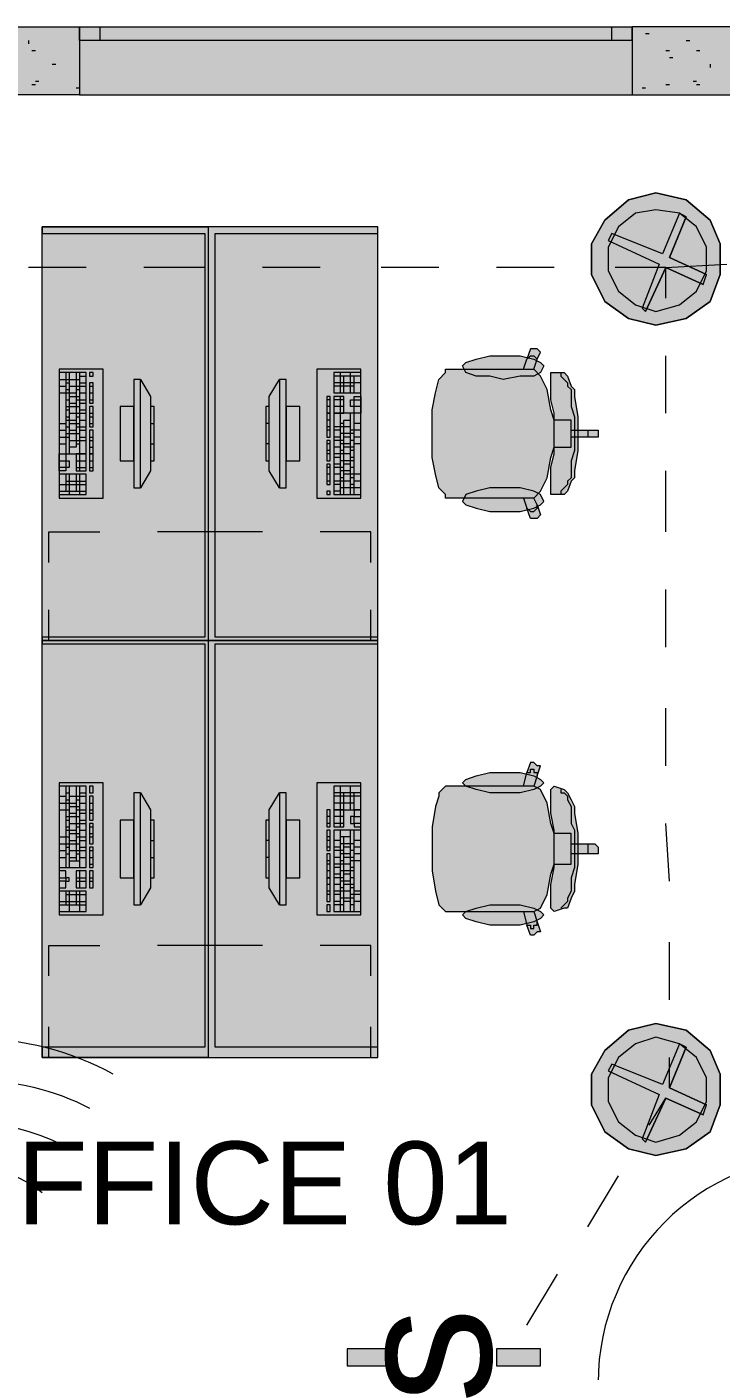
# Model space of a CAD drawing. Header units: inches. Extents: x 0.12 to 8.16, y 2.81 to 8.2.
# Drawn here: x 2.479 to 2.82, y 6.769 to 7.43 of the extents above; entities that cross this region are included whole.
import ezdxf

# ---------------------------------------------------------------- set-up
doc = ezdxf.new("R2010")
doc.units = ezdxf.units.IN
doc.header["$MEASUREMENT"] = 0
for name, color, linetype, true_color in [('PDF_Geometry', 7, 'Continuous', 0x029e21), ('PDF_Solid Fills', 7, 'Continuous', 0xffffff), ('PDF_Text', 7, 'Continuous', 0x5555ff)]:
    doc.layers.add(name, color=color, linetype=linetype, true_color=true_color)
doc.styles.add('PDF F2', font='arial.ttf')

msp = doc.modelspace()

# ---------------------------------------------------------------- hatches: boundary and pattern name
at = {"layer": 'PDF_Solid Fills', "true_color": 0xaaaaaa, "transparency": 33554559}
for points in [[(2.78833, 7.34833), (2.80333, 7.345), (2.815, 7.335), (2.82, 7.32333), (2.82, 7.30833), (2.815, 7.295), (2.80333, 7.28667), (2.78833, 7.28333), (2.775, 7.28667), (2.76333, 7.295), (2.75667, 7.30833), (2.75667, 7.32333), (2.76333, 7.335), (2.775, 7.345)], [(2.81333, 7.30833), (2.81167, 7.30333), (2.79333, 7.31167), (2.78333, 7.29), (2.78167, 7.29167), (2.79, 7.31333), (2.765, 7.325), (2.76667, 7.32833), (2.79167, 7.31833), (2.8, 7.33833), (2.80333, 7.33667), (2.795, 7.31667)], [(2.78833, 6.94), (2.80333, 6.93667), (2.815, 6.92667), (2.82, 6.915), (2.82, 6.9), (2.815, 6.88667), (2.80333, 6.87833), (2.78833, 6.875), (2.775, 6.87833), (2.76333, 6.88667), (2.75667, 6.9), (2.75667, 6.915), (2.76333, 6.92667), (2.775, 6.93667)], [(2.81333, 6.9), (2.81167, 6.895), (2.79333, 6.90333), (2.78333, 6.88167), (2.78167, 6.88333), (2.79, 6.905), (2.765, 6.91667), (2.76667, 6.92), (2.79167, 6.91), (2.8, 6.93), (2.80333, 6.92833), (2.795, 6.90833)]]:
    msp.add_hatch(color=253, dxfattribs=at).paths.add_polyline_path(points)
at = {"layer": 'PDF_Solid Fills', "transparency": 33554559}
for points in [[(2.78833, 7.29), (2.77833, 7.29333), (2.77, 7.3), (2.765, 7.31), (2.765, 7.32167), (2.77, 7.33167), (2.77833, 7.33833), (2.78833, 7.34), (2.8, 7.33833), (2.80833, 7.33167), (2.81333, 7.32167), (2.81333, 7.31), (2.80833, 7.3), (2.8, 7.29333)], [(2.78833, 7.34), (2.8, 7.33833), (2.80833, 7.33167), (2.81333, 7.32167), (2.81333, 7.31), (2.80833, 7.3), (2.8, 7.29333), (2.78833, 7.29), (2.77833, 7.29333), (2.77, 7.3), (2.765, 7.31), (2.765, 7.32167), (2.77, 7.33167), (2.77833, 7.33833)], [(2.56667, 7.32833), (2.48667, 7.32833), (2.48667, 7.33167), (2.65167, 7.33167), (2.65167, 7.32833), (2.57167, 7.32833)], [(2.695, 7.26167), (2.72333, 7.26167), (2.725, 7.26667), (2.72667, 7.27167), (2.72833, 7.27167), (2.73, 7.27167), (2.73167, 7.27), (2.73, 7.26667), (2.72833, 7.26167), (2.73167, 7.25833), (2.735, 7.25167), (2.73667, 7.24167), (2.73833, 7.23667), (2.74333, 7.23667), (2.74667, 7.23667), (2.74667, 7.23167), (2.75333, 7.23167), (2.75833, 7.23167), (2.76, 7.23167), (2.76, 7.23), (2.67833, 7.23), (2.67833, 7.24167), (2.67833, 7.24167), (2.68, 7.25), (2.68167, 7.25667), (2.68167, 7.25667), (2.685, 7.26), (2.685, 7.26167), (2.69, 7.26167)], [(2.71333, 7.26833), (2.72167, 7.26833), (2.72833, 7.26667), (2.73167, 7.265), (2.73333, 7.26333), (2.73167, 7.26), (2.72833, 7.25833), (2.72167, 7.25833), (2.71333, 7.25667), (2.70667, 7.25833), (2.7, 7.25833), (2.695, 7.26), (2.69333, 7.26333), (2.695, 7.265), (2.7, 7.26667), (2.70667, 7.26833)], [(2.75, 7.23833), (2.75, 7.23), (2.73833, 7.23), (2.73833, 7.24), (2.73667, 7.24667), (2.73667, 7.25333), (2.73667, 7.25667), (2.73667, 7.26), (2.73833, 7.26), (2.74333, 7.26), (2.745, 7.25833), (2.74667, 7.25333), (2.74833, 7.25167), (2.74833, 7.24833)], [(2.53167, 7.25667), (2.535, 7.25667), (2.54, 7.24833), (2.54, 7.24333), (2.54167, 7.24333), (2.54167, 7.21667), (2.54, 7.21667), (2.54, 7.21167), (2.535, 7.20333), (2.53167, 7.20333), (2.53167, 7.21667), (2.525, 7.21667), (2.525, 7.24333), (2.53167, 7.24333)], [(2.60667, 7.20333), (2.60333, 7.20333), (2.59833, 7.21167), (2.59833, 7.21667), (2.59667, 7.21667), (2.59667, 7.24333), (2.59833, 7.24333), (2.59833, 7.24833), (2.60333, 7.25667), (2.60667, 7.25667), (2.60667, 7.24333), (2.61333, 7.24333), (2.61333, 7.21667), (2.60667, 7.21667)], [(2.695, 7.19833), (2.69, 7.19833), (2.685, 7.19833), (2.685, 7.2), (2.68167, 7.20333), (2.68167, 7.20333), (2.68, 7.21), (2.67833, 7.21833), (2.67833, 7.21833), (2.67833, 7.23), (2.76, 7.23), (2.76, 7.22833), (2.75833, 7.22833), (2.75333, 7.22833), (2.74667, 7.22833), (2.74667, 7.22333), (2.74333, 7.22333), (2.73833, 7.22333), (2.73667, 7.21833), (2.735, 7.20833), (2.73167, 7.20167), (2.72833, 7.19833), (2.73, 7.195), (2.73167, 7.19), (2.73, 7.18833), (2.72833, 7.18833), (2.72667, 7.18833), (2.725, 7.19333), (2.72333, 7.19833)], [(2.75, 7.22167), (2.74833, 7.21167), (2.74833, 7.20833), (2.74667, 7.20667), (2.745, 7.20167), (2.74333, 7.2), (2.73833, 7.2), (2.73667, 7.2), (2.73667, 7.20333), (2.73667, 7.20667), (2.73667, 7.21333), (2.73833, 7.22), (2.73833, 7.23), (2.75, 7.23)], [(2.71333, 7.19167), (2.70667, 7.19167), (2.7, 7.19333), (2.695, 7.195), (2.69333, 7.19667), (2.695, 7.2), (2.7, 7.20167), (2.70667, 7.20333), (2.71333, 7.20333), (2.72167, 7.20333), (2.72833, 7.20167), (2.73167, 7.2), (2.73333, 7.19667), (2.73167, 7.195), (2.72833, 7.19333), (2.72167, 7.19167)], [(2.695, 7.05667), (2.72333, 7.05667), (2.725, 7.06333), (2.72667, 7.06833), (2.72833, 7.06833), (2.73, 7.06667), (2.73167, 7.06667), (2.73, 7.06167), (2.72833, 7.05667), (2.73167, 7.055), (2.735, 7.04833), (2.73667, 7.03833), (2.73833, 7.03333), (2.74333, 7.03333), (2.74667, 7.03333), (2.74667, 7.02833), (2.75333, 7.02833), (2.75833, 7.02833), (2.76, 7.02667), (2.76, 7.025), (2.67833, 7.025), (2.67833, 7.03667), (2.67833, 7.03667), (2.68, 7.04667), (2.68167, 7.05167), (2.68167, 7.05333), (2.685, 7.05667), (2.685, 7.05667), (2.69, 7.05667)], [(2.71333, 7.06333), (2.72167, 7.06333), (2.72833, 7.06167), (2.73167, 7.06), (2.73333, 7.05833), (2.73167, 7.05667), (2.72833, 7.055), (2.72167, 7.05333), (2.71333, 7.05333), (2.70667, 7.05333), (2.7, 7.055), (2.695, 7.05667), (2.69333, 7.05833), (2.695, 7.06), (2.7, 7.06167), (2.70667, 7.06333)], [(2.53167, 7.05333), (2.535, 7.05333), (2.54, 7.045), (2.54, 7.04), (2.54167, 7.04), (2.54167, 7.01167), (2.54, 7.01167), (2.54, 7.00667), (2.535, 6.99833), (2.53167, 6.99833), (2.53167, 7.01167), (2.525, 7.01167), (2.525, 7.04), (2.53167, 7.04)], [(2.60667, 6.99833), (2.60333, 6.99833), (2.59833, 7.00667), (2.59833, 7.01167), (2.59667, 7.01167), (2.59667, 7.04), (2.59833, 7.04), (2.59833, 7.045), (2.60333, 7.05333), (2.60667, 7.05333), (2.60667, 7.04), (2.61333, 7.04), (2.61333, 7.01167), (2.60667, 7.01167)], [(2.75, 7.03333), (2.75, 7.025), (2.73833, 7.025), (2.73833, 7.035), (2.73667, 7.04333), (2.73667, 7.04833), (2.73667, 7.05333), (2.73667, 7.055), (2.73833, 7.05667), (2.74333, 7.055), (2.745, 7.05333), (2.74667, 7.05), (2.74833, 7.04667), (2.74833, 7.04333)], [(2.695, 6.995), (2.69, 6.995), (2.685, 6.995), (2.685, 6.995), (2.68167, 6.99833), (2.68167, 6.99833), (2.68, 7.005), (2.67833, 7.015), (2.67833, 7.015), (2.67833, 7.025), (2.76, 7.025), (2.76, 7.02333), (2.75833, 7.02333), (2.75333, 7.02333), (2.74667, 7.02333), (2.74667, 7.01833), (2.74333, 7.01833), (2.73833, 7.01833), (2.73667, 7.01333), (2.735, 7.00333), (2.73167, 6.99667), (2.72833, 6.995), (2.73, 6.99), (2.73167, 6.985), (2.73, 6.985), (2.72833, 6.98333), (2.72667, 6.98333), (2.725, 6.98833), (2.72333, 6.995)], [(2.75, 7.01833), (2.74833, 7.00833), (2.74833, 7.005), (2.74667, 7.00167), (2.745, 6.99667), (2.74333, 6.99667), (2.73833, 6.995), (2.73667, 6.99667), (2.73667, 6.99833), (2.73667, 7.00333), (2.73667, 7.00833), (2.73833, 7.01667), (2.73833, 7.025), (2.75, 7.025)], [(2.71333, 6.98833), (2.70667, 6.98833), (2.7, 6.99), (2.695, 6.99167), (2.69333, 6.99333), (2.695, 6.995), (2.7, 6.99667), (2.70667, 6.99833), (2.71333, 6.99833), (2.72167, 6.99833), (2.72833, 6.99667), (2.73167, 6.995), (2.73333, 6.99333), (2.73167, 6.99167), (2.72833, 6.99), (2.72167, 6.98833)], [(2.57167, 6.92833), (2.65167, 6.92833), (2.65167, 6.92333), (2.48667, 6.92333), (2.48667, 6.92833), (2.56667, 6.92833)], [(2.78833, 6.88167), (2.77833, 6.885), (2.77, 6.89167), (2.765, 6.90167), (2.765, 6.91333), (2.77, 6.92333), (2.77833, 6.93), (2.78833, 6.93333), (2.8, 6.93), (2.80833, 6.92333), (2.81333, 6.91333), (2.81333, 6.90167), (2.80833, 6.89167), (2.8, 6.885)], [(2.78833, 6.93333), (2.8, 6.93), (2.80833, 6.92333), (2.81333, 6.91333), (2.81333, 6.90167), (2.80833, 6.89167), (2.8, 6.885), (2.78833, 6.88167), (2.77833, 6.885), (2.77, 6.89167), (2.765, 6.90167), (2.765, 6.91333), (2.77, 6.92333), (2.77833, 6.93)]]:
    msp.add_hatch(color=256, dxfattribs=at).paths.add_polyline_path(points)

# ---------------------------------------------------------------- linework, layer by layer
at = {"layer": 'PDF_Geometry', "color": 7, "lineweight": 13}
for points in [[(2.34167, 7.37167), (2.335, 7.37167), (2.335, 7.43), (2.36833, 7.43), (2.505, 7.43), (2.505, 7.42333), (2.505, 7.39667), (2.36833, 7.39667), (2.36833, 7.37167)], [(2.505, 7.42333), (2.505, 7.43)], [(2.91333, 7.39667), (2.91333, 7.43), (2.77667, 7.43), (2.77667, 7.42333), (2.77667, 7.39667), (2.87833, 7.39667), (2.87833, 7.32833), (2.87833, 7.29333), (2.96, 7.29333), (2.96, 7.32167), (2.96, 7.32833), (2.91333, 7.32833)], [(2.77667, 7.42333), (2.77667, 7.43)]]:
    msp.add_lwpolyline(points, close=True, dxfattribs=at)
at = {"layer": 'PDF_Geometry', "color": 30, "lineweight": 13, "true_color": 0xff6600}
for points in [[(2.505, 7.43), (2.77667, 7.43)], [(2.515, 7.43), (2.76667, 7.43)], [(2.76667, 7.42333), (2.515, 7.42333)], [(2.505, 7.39667), (2.77667, 7.39667)]]:
    msp.add_lwpolyline(points, dxfattribs=at)
at = {"layer": 'PDF_Geometry', "color": 30, "lineweight": 9, "true_color": 0xff6600}
for points in [[(2.505, 7.43), (2.515, 7.43), (2.515, 7.42333), (2.505, 7.42333)], [(2.77667, 7.42333), (2.76667, 7.42333), (2.76667, 7.43), (2.77667, 7.43)]]:
    msp.add_lwpolyline(points, dxfattribs=at)
at = {"layer": 'PDF_Geometry', "color": 54, "lineweight": 13, "true_color": 0x9f9f00}
for points in [[(2.48, 7.42333), (2.48, 7.42167)], [(2.78333, 7.42667), (2.785, 7.42667)], [(2.80333, 7.42333), (2.805, 7.42333)], [(2.48167, 7.41833), (2.48333, 7.41833)], [(2.79333, 7.41833), (2.795, 7.41833)], [(2.80833, 7.41833), (2.81, 7.41833)], [(2.49167, 7.41167), (2.49333, 7.41167)], [(2.795, 7.415), (2.79667, 7.415)], [(2.815, 7.41167), (2.815, 7.41)], [(2.48333, 7.40333), (2.485, 7.40333)], [(2.80667, 7.40333), (2.80833, 7.40333)], [(2.48167, 7.40167), (2.48333, 7.40167)], [(2.50333, 7.4), (2.505, 7.4)], [(2.78167, 7.4), (2.78333, 7.4)], [(2.79333, 7.40167), (2.795, 7.40167)], [(2.80833, 7.40167), (2.81, 7.40167)]]:
    msp.add_lwpolyline(points, dxfattribs=at)
at = {"layer": 'PDF_Geometry', "color": 7, "lineweight": 13}
for points in [[(2.505, 7.42333), (2.505, 7.39667)], [(2.77667, 7.42333), (2.77667, 7.39667)], [(2.50833, 7.31167), (2.48, 7.31167)], [(2.56667, 7.31167), (2.53667, 7.31167)], [(2.62333, 7.31167), (2.595, 7.31167)], [(2.68167, 7.31167), (2.65333, 7.31167)], [(2.73833, 7.31167), (2.71, 7.31167)], [(2.79333, 7.29667), (2.79333, 7.31167), (2.76833, 7.31167)], [(2.79333, 7.31167), (2.82333, 7.31333)], [(2.79333, 7.24), (2.79333, 7.26833)], [(2.79333, 7.18167), (2.79333, 7.21167)], [(2.79333, 7.125), (2.79333, 7.15333)], [(2.79333, 7.06667), (2.79333, 7.095)], [(2.795, 7.01), (2.79333, 7.03833)], [(2.795, 6.95167), (2.795, 6.98)], [(2.795, 6.90833), (2.795, 6.92333)], [(2.785, 6.89), (2.79333, 6.90333)], [(2.755, 6.84), (2.77, 6.865)], [(2.725, 6.79167), (2.74, 6.81667)]]:
    msp.add_lwpolyline(points, dxfattribs=at)
at = {"layer": 'PDF_Geometry', "color": 8, "lineweight": 13, "true_color": 0x7f7f7f}
for points in [[(2.78833, 7.34833), (2.775, 7.345), (2.76333, 7.335), (2.75667, 7.32333), (2.75667, 7.30833), (2.76333, 7.295), (2.775, 7.28667), (2.78833, 7.28333), (2.80333, 7.28667), (2.815, 7.295), (2.82, 7.30833), (2.82, 7.32333), (2.815, 7.335), (2.80333, 7.345)], [(2.78833, 7.29), (2.8, 7.29333), (2.80833, 7.3), (2.81333, 7.31), (2.81333, 7.32167), (2.80833, 7.33167), (2.8, 7.33833), (2.78833, 7.34), (2.77833, 7.33833), (2.77, 7.33167), (2.765, 7.32167), (2.765, 7.31), (2.77, 7.3), (2.77833, 7.29333)], [(2.78833, 7.34), (2.77833, 7.33833), (2.77, 7.33167), (2.765, 7.32167), (2.765, 7.31), (2.77, 7.3), (2.77833, 7.29333), (2.78833, 7.29), (2.8, 7.29333), (2.80833, 7.3), (2.81333, 7.31), (2.81333, 7.32167), (2.80833, 7.33167), (2.8, 7.33833)], [(2.81333, 7.30833), (2.795, 7.31667), (2.80333, 7.33667), (2.8, 7.33833), (2.79167, 7.31833), (2.76667, 7.32833), (2.765, 7.325), (2.79, 7.31333), (2.78167, 7.29167), (2.78333, 7.29), (2.79333, 7.31167), (2.81167, 7.30333)], [(2.78833, 6.94), (2.775, 6.93667), (2.76333, 6.92667), (2.75667, 6.915), (2.75667, 6.9), (2.76333, 6.88667), (2.775, 6.87833), (2.78833, 6.875), (2.80333, 6.87833), (2.815, 6.88667), (2.82, 6.9), (2.82, 6.915), (2.815, 6.92667), (2.80333, 6.93667)], [(2.78833, 6.88167), (2.8, 6.885), (2.80833, 6.89167), (2.81333, 6.90167), (2.81333, 6.91333), (2.80833, 6.92333), (2.8, 6.93), (2.78833, 6.93333), (2.77833, 6.93), (2.77, 6.92333), (2.765, 6.91333), (2.765, 6.90167), (2.77, 6.89167), (2.77833, 6.885)], [(2.78833, 6.93333), (2.77833, 6.93), (2.77, 6.92333), (2.765, 6.91333), (2.765, 6.90167), (2.77, 6.89167), (2.77833, 6.885), (2.78833, 6.88167), (2.8, 6.885), (2.80833, 6.89167), (2.81333, 6.90167), (2.81333, 6.91333), (2.80833, 6.92333), (2.8, 6.93)], [(2.81333, 6.9), (2.795, 6.90833), (2.80333, 6.92833), (2.8, 6.93), (2.79167, 6.91), (2.76667, 6.92), (2.765, 6.91667), (2.79, 6.905), (2.78167, 6.88333), (2.78333, 6.88167), (2.79333, 6.90333), (2.81167, 6.895)], [(2.63667, 6.78), (2.63667, 6.77167), (2.65667, 6.77167), (2.65667, 6.78)], [(2.71, 6.78), (2.71, 6.77167), (2.73167, 6.77167), (2.73167, 6.78)]]:
    msp.add_lwpolyline(points, close=True, dxfattribs=at)
at = {"layer": 'PDF_Geometry', "color": 123, "lineweight": 13, "true_color": 0x71cebe}
for points in [[(2.78833, 7.34833), (2.80333, 7.345), (2.815, 7.335), (2.82, 7.32333), (2.82, 7.30833), (2.815, 7.295), (2.80333, 7.28667), (2.78833, 7.28333), (2.775, 7.28667), (2.76333, 7.295), (2.75667, 7.30833), (2.75667, 7.32333), (2.76333, 7.335), (2.775, 7.345)], [(2.78833, 7.34), (2.77833, 7.33833), (2.77, 7.33167), (2.765, 7.32167), (2.765, 7.31), (2.77, 7.3), (2.77833, 7.29333), (2.78833, 7.29), (2.8, 7.29333), (2.80833, 7.3), (2.81333, 7.31), (2.81333, 7.32167), (2.80833, 7.33167), (2.8, 7.33833)], [(2.78833, 6.94), (2.80333, 6.93667), (2.815, 6.92667), (2.82, 6.915), (2.82, 6.9), (2.815, 6.88667), (2.80333, 6.87833), (2.78833, 6.875), (2.775, 6.87833), (2.76333, 6.88667), (2.75667, 6.9), (2.75667, 6.915), (2.76333, 6.92667), (2.775, 6.93667)], [(2.78833, 6.93333), (2.77833, 6.93), (2.77, 6.92333), (2.765, 6.91333), (2.765, 6.90167), (2.77, 6.89167), (2.77833, 6.885), (2.78833, 6.88167), (2.8, 6.885), (2.80833, 6.89167), (2.81333, 6.90167), (2.81333, 6.91333), (2.80833, 6.92333), (2.8, 6.93)]]:
    msp.add_lwpolyline(points, close=True, dxfattribs=at)
at = {"layer": 'PDF_Geometry', "color": 251, "lineweight": 9, "true_color": 0x6a6a6a}
for points in [[(2.8, 7.33833), (2.79167, 7.31833), (2.76667, 7.32833)], [(2.80333, 7.33667), (2.795, 7.31667), (2.81333, 7.30833)], [(2.765, 7.325), (2.79, 7.31333), (2.78167, 7.29167)], [(2.81167, 7.30333), (2.79333, 7.31167), (2.78333, 7.29)], [(2.8, 6.93), (2.79167, 6.91), (2.76667, 6.92)], [(2.80333, 6.92833), (2.795, 6.90833), (2.81333, 6.9)], [(2.765, 6.91667), (2.79, 6.905), (2.78167, 6.88333)], [(2.81167, 6.895), (2.79333, 6.90333), (2.78333, 6.88167)]]:
    msp.add_lwpolyline(points, dxfattribs=at)
at = {"layer": 'PDF_Geometry', "lineweight": 9}
for points in [[(2.56833, 7.33167), (2.56833, 7.12833), (2.48667, 7.12833), (2.48667, 7.33167)], [(2.57167, 7.13), (2.57167, 7.32833), (2.65167, 7.32833), (2.65167, 7.33167), (2.48667, 7.33167), (2.48667, 7.32833), (2.56667, 7.32833), (2.56667, 7.13), (2.48667, 7.13), (2.48667, 7.12667), (2.56667, 7.12667), (2.56667, 6.92833), (2.48667, 6.92833), (2.48667, 6.92333), (2.65167, 6.92333), (2.65167, 6.92833), (2.57167, 6.92833), (2.57167, 7.12667), (2.65167, 7.12667), (2.65167, 7.13)], [(2.56833, 7.33167), (2.56833, 7.12833), (2.65167, 7.12833), (2.65167, 7.33167)], [(2.71333, 7.26833), (2.72167, 7.26833), (2.72833, 7.26667), (2.73167, 7.265), (2.73333, 7.26333), (2.73167, 7.26), (2.72833, 7.25833), (2.72167, 7.25833), (2.71333, 7.25667), (2.70667, 7.25833), (2.7, 7.25833), (2.695, 7.26), (2.69333, 7.26333), (2.695, 7.265), (2.7, 7.26667), (2.70667, 7.26833)], [(2.51667, 7.26167), (2.495, 7.26167), (2.495, 7.19833), (2.51667, 7.19833)], [(2.495, 7.26), (2.495, 7.22), (2.50833, 7.22), (2.50833, 7.26)], [(2.51, 7.26), (2.51, 7.25833), (2.51167, 7.25833), (2.51167, 7.26)], [(2.62167, 7.19833), (2.64333, 7.19833), (2.64333, 7.26167), (2.62167, 7.26167)], [(2.64333, 7.25), (2.64333, 7.26), (2.63, 7.26), (2.63, 7.25)], [(2.73667, 7.21333), (2.73833, 7.22), (2.73833, 7.23), (2.73833, 7.24), (2.73667, 7.24667), (2.73667, 7.25333), (2.73667, 7.25667), (2.73667, 7.26), (2.73833, 7.26), (2.74333, 7.26), (2.745, 7.25833), (2.74667, 7.25333), (2.74833, 7.25167), (2.74833, 7.24833), (2.75, 7.23833), (2.75, 7.23), (2.75, 7.22167), (2.74833, 7.21167), (2.74833, 7.20833), (2.74667, 7.20667), (2.745, 7.20167), (2.74333, 7.2), (2.73833, 7.2), (2.73667, 7.2), (2.73667, 7.20333), (2.73667, 7.20667)], [(2.51, 7.255), (2.51, 7.245), (2.51167, 7.245), (2.51167, 7.255)], [(2.53167, 7.25667), (2.53167, 7.20333), (2.535, 7.20333), (2.535, 7.25667)], [(2.60667, 7.20333), (2.60667, 7.25667), (2.60333, 7.25667), (2.60333, 7.20333)], [(2.62833, 7.24), (2.62833, 7.24833), (2.62667, 7.24833), (2.62667, 7.24)], [(2.635, 7.24), (2.635, 7.24833), (2.63, 7.24833), (2.63, 7.24)], [(2.51, 7.24333), (2.51, 7.23333), (2.51167, 7.23333), (2.51167, 7.24333)], [(2.525, 7.24333), (2.525, 7.21667), (2.53167, 7.21667), (2.53167, 7.24333)], [(2.54, 7.24333), (2.54, 7.21667), (2.54167, 7.21667), (2.54167, 7.24333)], [(2.59833, 7.21667), (2.59833, 7.24333), (2.59667, 7.24333), (2.59667, 7.21667)], [(2.61333, 7.21667), (2.61333, 7.24333), (2.60667, 7.24333), (2.60667, 7.21667)], [(2.62833, 7.22833), (2.62833, 7.24), (2.62667, 7.24), (2.62667, 7.22833)], [(2.64333, 7.2), (2.64333, 7.24), (2.63, 7.24), (2.63, 7.2)], [(2.51, 7.23167), (2.51, 7.22), (2.51167, 7.22), (2.51167, 7.23167)], [(2.62833, 7.21667), (2.62833, 7.22667), (2.62667, 7.22667), (2.62667, 7.21667)], [(2.50333, 7.22), (2.50333, 7.21167), (2.50833, 7.21167), (2.50833, 7.22)], [(2.51, 7.22), (2.51, 7.21167), (2.51167, 7.21167), (2.51167, 7.22)], [(2.62833, 7.205), (2.62833, 7.215), (2.62667, 7.215), (2.62667, 7.205)], [(2.495, 7.21), (2.495, 7.2), (2.50833, 7.2), (2.50833, 7.21)], [(2.62833, 7.2), (2.62833, 7.20167), (2.62667, 7.20167), (2.62667, 7.2)], [(2.71333, 7.19167), (2.72167, 7.19167), (2.72833, 7.19333), (2.73167, 7.195), (2.73333, 7.19667), (2.73167, 7.2), (2.72833, 7.20167), (2.72167, 7.20333), (2.71333, 7.20333), (2.70667, 7.20333), (2.7, 7.20167), (2.695, 7.2), (2.69333, 7.19667), (2.695, 7.195), (2.7, 7.19333), (2.70667, 7.19167)], [(2.56833, 7.12833), (2.56833, 6.92333), (2.48667, 6.92333), (2.48667, 7.12833)], [(2.56833, 7.12833), (2.56833, 6.92333), (2.65167, 6.92333), (2.65167, 7.12833)], [(2.71333, 7.06333), (2.72167, 7.06333), (2.72833, 7.06167), (2.73167, 7.06), (2.73333, 7.05833), (2.73167, 7.05667), (2.72833, 7.055), (2.72167, 7.05333), (2.71333, 7.05333), (2.70667, 7.05333), (2.7, 7.055), (2.695, 7.05667), (2.69333, 7.05833), (2.695, 7.06), (2.7, 7.06167), (2.70667, 7.06333)], [(2.51667, 7.05833), (2.495, 7.05833), (2.495, 6.99333), (2.51667, 6.99333)], [(2.495, 7.05667), (2.495, 7.01667), (2.50833, 7.01667), (2.50833, 7.05667)], [(2.51, 7.05667), (2.51, 7.05333), (2.51167, 7.05333), (2.51167, 7.05667)], [(2.53167, 7.05333), (2.53167, 6.99833), (2.535, 6.99833), (2.535, 7.05333)], [(2.60667, 6.99833), (2.60667, 7.05333), (2.60333, 7.05333), (2.60333, 6.99833)], [(2.62167, 6.99333), (2.64333, 6.99333), (2.64333, 7.05833), (2.62167, 7.05833)], [(2.64333, 7.045), (2.64333, 7.05667), (2.63, 7.05667), (2.63, 7.045)], [(2.73667, 7.00833), (2.73833, 7.01667), (2.73833, 7.025), (2.73833, 7.035), (2.73667, 7.04333), (2.73667, 7.04833), (2.73667, 7.05333), (2.73667, 7.055), (2.73833, 7.05667), (2.74333, 7.055), (2.745, 7.05333), (2.74667, 7.05), (2.74833, 7.04667), (2.74833, 7.04333), (2.75, 7.03333), (2.75, 7.025), (2.75, 7.01833), (2.74833, 7.00833), (2.74833, 7.005), (2.74667, 7.00167), (2.745, 6.99667), (2.74333, 6.99667), (2.73833, 6.995), (2.73667, 6.99667), (2.73667, 6.99833), (2.73667, 7.00333)], [(2.51, 7.05167), (2.51, 7.04), (2.51167, 7.04), (2.51167, 7.05167)], [(2.525, 7.04), (2.525, 7.01167), (2.53167, 7.01167), (2.53167, 7.04)], [(2.54, 7.04), (2.54, 7.01167), (2.54167, 7.01167), (2.54167, 7.04)], [(2.59833, 7.01167), (2.59833, 7.04), (2.59667, 7.04), (2.59667, 7.01167)], [(2.61333, 7.01167), (2.61333, 7.04), (2.60667, 7.04), (2.60667, 7.01167)], [(2.62833, 7.03667), (2.62833, 7.045), (2.62667, 7.045), (2.62667, 7.03667)], [(2.635, 7.03667), (2.635, 7.045), (2.63, 7.045), (2.63, 7.03667)], [(2.51, 7.03833), (2.51, 7.02833), (2.51167, 7.02833), (2.51167, 7.03833)], [(2.62833, 7.025), (2.62833, 7.035), (2.62667, 7.035), (2.62667, 7.025)], [(2.64333, 6.995), (2.64333, 7.035), (2.63, 7.035), (2.63, 6.995)], [(2.51, 7.02667), (2.51, 7.01667), (2.51167, 7.01667), (2.51167, 7.02667)], [(2.62833, 7.01167), (2.62833, 7.02333), (2.62667, 7.02333), (2.62667, 7.01167)], [(2.495, 7.015), (2.495, 7.00667), (2.49833, 7.00667), (2.49833, 7.01), (2.5, 7.01), (2.5, 7.01167), (2.49833, 7.01167), (2.49833, 7.015)], [(2.50333, 7.015), (2.50333, 7.00667), (2.50833, 7.00667), (2.50833, 7.015)], [(2.51, 7.015), (2.51, 7.00667), (2.51167, 7.00667), (2.51167, 7.015)], [(2.62833, 7), (2.62833, 7.01167), (2.62667, 7.01167), (2.62667, 7)], [(2.495, 7.005), (2.495, 6.995), (2.50833, 6.995), (2.50833, 7.005)], [(2.62833, 6.995), (2.62833, 6.99833), (2.62667, 6.99833), (2.62667, 6.995)]]:
    msp.add_lwpolyline(points, close=True, dxfattribs=at)
for points in [[(2.72333, 7.26167), (2.725, 7.26667), (2.72667, 7.26833), (2.72833, 7.26833), (2.73, 7.26667), (2.73167, 7.27), (2.73, 7.27167), (2.72833, 7.27167), (2.72667, 7.27167), (2.725, 7.26667)], [(2.73, 7.195), (2.72833, 7.19833), (2.72333, 7.19833), (2.695, 7.19833), (2.69, 7.19833), (2.685, 7.19833), (2.685, 7.2), (2.68167, 7.20333), (2.68, 7.21), (2.67833, 7.21833), (2.67833, 7.23), (2.67833, 7.24167), (2.68, 7.25), (2.68167, 7.25667), (2.685, 7.26), (2.685, 7.26167), (2.69, 7.26167), (2.695, 7.26167), (2.72333, 7.26167), (2.72833, 7.26167), (2.73, 7.26667)], [(2.72667, 7.26833), (2.72667, 7.26833)], [(2.72667, 7.26833), (2.72667, 7.26833)], [(2.72833, 7.26833), (2.72833, 7.26833)], [(2.73, 7.26667), (2.73, 7.26667)], [(2.73, 7.26667), (2.73, 7.26667)], [(2.49833, 7.26), (2.49833, 7.22), (2.49833, 7.21667), (2.5, 7.21667), (2.5, 7.21333), (2.49833, 7.21333), (2.49833, 7.21167), (2.495, 7.21167), (2.495, 7.22), (2.49833, 7.22)], [(2.50333, 7.26), (2.50333, 7.22333), (2.5, 7.22333)], [(2.5, 7.26), (2.5, 7.22)], [(2.505, 7.26), (2.505, 7.22), (2.505, 7.21167)], [(2.505, 7.25833), (2.50833, 7.25833)], [(2.64333, 7.25833), (2.63, 7.25833)], [(2.63333, 7.25), (2.63333, 7.26)], [(2.635, 7.25), (2.635, 7.25833)], [(2.63833, 7.25), (2.63833, 7.26)], [(2.64, 7.25), (2.64, 7.25833)], [(2.72833, 7.26167), (2.72833, 7.26167)], [(2.72833, 7.19833), (2.73167, 7.20167), (2.735, 7.20833), (2.73667, 7.21833), (2.73833, 7.22333), (2.73833, 7.23), (2.73833, 7.23667), (2.73667, 7.24167), (2.735, 7.25167), (2.73167, 7.25833), (2.72833, 7.26167)], [(2.74167, 7.26), (2.74167, 7.26)], [(2.74167, 7.26), (2.74167, 7.25833), (2.74333, 7.25667), (2.745, 7.255), (2.745, 7.25333), (2.74667, 7.25167), (2.74667, 7.24833), (2.74667, 7.24333), (2.74833, 7.23833), (2.74833, 7.235), (2.74833, 7.23), (2.74833, 7.225), (2.74833, 7.22167), (2.74667, 7.21667), (2.74667, 7.21333), (2.74667, 7.20833), (2.745, 7.20667), (2.745, 7.205), (2.74333, 7.20333), (2.74167, 7.20167), (2.74167, 7.2)], [(2.495, 7.25667), (2.49833, 7.25667), (2.5, 7.25667), (2.50333, 7.25667), (2.505, 7.25667)], [(2.495, 7.25333), (2.49833, 7.25333)], [(2.49833, 7.255), (2.5, 7.255)], [(2.49833, 7.25167), (2.5, 7.25167)], [(2.5, 7.25333), (2.50333, 7.25333), (2.505, 7.25333), (2.50833, 7.25333)], [(2.50333, 7.25167), (2.505, 7.25167)], [(2.505, 7.255), (2.50833, 7.255)], [(2.51, 7.25333), (2.51167, 7.25333)], [(2.535, 7.25667), (2.54, 7.24833), (2.54, 7.21167), (2.535, 7.20333)], [(2.60333, 7.20333), (2.59833, 7.21167), (2.59833, 7.24833), (2.60333, 7.25667)], [(2.64333, 7.255), (2.63, 7.255)], [(2.64, 7.25333), (2.63, 7.25333)], [(2.68167, 7.25667), (2.68167, 7.25667)], [(2.495, 7.25), (2.49833, 7.25), (2.5, 7.25), (2.50333, 7.25)], [(2.49833, 7.24667), (2.5, 7.24667)], [(2.5, 7.24833), (2.50333, 7.24833), (2.505, 7.24833)], [(2.5, 7.245), (2.50333, 7.245)], [(2.50333, 7.24667), (2.505, 7.24667), (2.50833, 7.24667)], [(2.505, 7.25), (2.50833, 7.25)], [(2.505, 7.245), (2.50833, 7.245)], [(2.51, 7.25), (2.51167, 7.25)], [(2.51, 7.24667), (2.51167, 7.24667)], [(2.62833, 7.24667), (2.62667, 7.24667)], [(2.635, 7.24667), (2.63, 7.24667)], [(2.63333, 7.2), (2.63333, 7.24), (2.63333, 7.24833)], [(2.64, 7.2), (2.64, 7.24), (2.64, 7.24333), (2.63833, 7.24333), (2.63833, 7.24667), (2.64, 7.24667), (2.64, 7.24833), (2.64333, 7.24833), (2.64333, 7.24), (2.64, 7.24)], [(2.64333, 7.24333), (2.64, 7.24333), (2.64, 7.24667), (2.64333, 7.24667)], [(2.49833, 7.24333), (2.5, 7.24333), (2.50333, 7.24333), (2.505, 7.24333)], [(2.49833, 7.24167), (2.5, 7.24167)], [(2.49833, 7.23833), (2.5, 7.23833)], [(2.5, 7.24), (2.50333, 7.24), (2.505, 7.24), (2.50833, 7.24)], [(2.50333, 7.23833), (2.505, 7.23833)], [(2.505, 7.24167), (2.50833, 7.24167)], [(2.51, 7.24), (2.51167, 7.24)], [(2.51, 7.23833), (2.51167, 7.23833)], [(2.62833, 7.24333), (2.62667, 7.24333)], [(2.635, 7.24333), (2.63, 7.24333)], [(2.63833, 7.2), (2.63833, 7.24)], [(2.67833, 7.24167), (2.67833, 7.24167)], [(2.495, 7.235), (2.49833, 7.235)], [(2.495, 7.23167), (2.49833, 7.23167)], [(2.49833, 7.23667), (2.5, 7.23667), (2.50333, 7.23667)], [(2.49833, 7.23333), (2.5, 7.23333)], [(2.5, 7.235), (2.50333, 7.235), (2.505, 7.235)], [(2.5, 7.23167), (2.50333, 7.23167)], [(2.50333, 7.23333), (2.505, 7.23333), (2.50833, 7.23333)], [(2.505, 7.23667), (2.50833, 7.23667)], [(2.505, 7.23167), (2.50833, 7.23167)], [(2.51, 7.235), (2.51167, 7.235)], [(2.54, 7.235), (2.54167, 7.235)], [(2.59833, 7.235), (2.59667, 7.235)], [(2.62833, 7.23667), (2.62667, 7.23667)], [(2.62833, 7.23333), (2.62667, 7.23333)], [(2.62833, 7.23167), (2.62667, 7.23167)], [(2.63833, 7.23333), (2.635, 7.23333), (2.63333, 7.23333), (2.63, 7.23333)], [(2.63333, 7.23167), (2.63, 7.23167)], [(2.635, 7.235), (2.63333, 7.235)], [(2.635, 7.2), (2.635, 7.23667), (2.63833, 7.23667)], [(2.64333, 7.23167), (2.64, 7.23167), (2.63833, 7.23167)], [(2.64333, 7.235), (2.64, 7.235)], [(2.73833, 7.22333), (2.74333, 7.22333), (2.74667, 7.22333), (2.74667, 7.22833), (2.74667, 7.23), (2.74667, 7.23167), (2.74667, 7.23667), (2.74333, 7.23667), (2.73833, 7.23667)], [(2.74667, 7.23167), (2.75333, 7.23167), (2.755, 7.23167), (2.755, 7.23), (2.755, 7.22833), (2.75333, 7.22833), (2.74667, 7.22833)], [(2.75333, 7.23167), (2.75833, 7.23167), (2.76, 7.23167), (2.76, 7.23), (2.76, 7.22833), (2.75833, 7.22833), (2.75333, 7.22833)], [(2.755, 7.23167), (2.755, 7.23167)], [(2.755, 7.23167), (2.755, 7.23167)], [(2.495, 7.22833), (2.49833, 7.22833), (2.5, 7.22833)], [(2.495, 7.225), (2.49833, 7.225)], [(2.49833, 7.23), (2.5, 7.23), (2.50333, 7.23), (2.505, 7.23)], [(2.5, 7.22667), (2.50333, 7.22667), (2.505, 7.22667), (2.50833, 7.22667)], [(2.50333, 7.225), (2.505, 7.225)], [(2.505, 7.22833), (2.50833, 7.22833)], [(2.51, 7.22833), (2.51167, 7.22833)], [(2.51, 7.22667), (2.51167, 7.22667)], [(2.54, 7.225), (2.54167, 7.225)], [(2.59833, 7.225), (2.59667, 7.225)], [(2.62833, 7.225), (2.62667, 7.225)], [(2.63333, 7.22833), (2.63, 7.22833)], [(2.635, 7.22667), (2.63333, 7.22667), (2.63, 7.22667)], [(2.64, 7.23), (2.63833, 7.23), (2.635, 7.23), (2.63333, 7.23)], [(2.63833, 7.225), (2.635, 7.225), (2.63333, 7.225)], [(2.63833, 7.22833), (2.635, 7.22833)], [(2.64, 7.22667), (2.63833, 7.22667)], [(2.64333, 7.22833), (2.64, 7.22833)], [(2.64333, 7.225), (2.64, 7.225)], [(2.755, 7.23), (2.755, 7.23)], [(2.755, 7.22833), (2.755, 7.22833)], [(2.51, 7.22333), (2.51167, 7.22333)], [(2.62833, 7.22167), (2.62667, 7.22167)], [(2.62833, 7.22), (2.62667, 7.22)], [(2.63333, 7.22333), (2.63, 7.22333)], [(2.63833, 7.22), (2.635, 7.22), (2.63333, 7.22), (2.63, 7.22)], [(2.63333, 7.21833), (2.63, 7.21833)], [(2.635, 7.22167), (2.63333, 7.22167)], [(2.64, 7.22333), (2.63833, 7.22333), (2.635, 7.22333)], [(2.64, 7.22167), (2.63833, 7.22167)], [(2.64, 7.21833), (2.63833, 7.21833)], [(2.67833, 7.21833), (2.67833, 7.21833)], [(2.495, 7.21667), (2.49833, 7.21667), (2.49833, 7.21333), (2.495, 7.21333)], [(2.50333, 7.21667), (2.50833, 7.21667)], [(2.50333, 7.21333), (2.50833, 7.21333)], [(2.51, 7.21667), (2.51167, 7.21667)], [(2.51, 7.21333), (2.51167, 7.21333)], [(2.62833, 7.21333), (2.62667, 7.21333)], [(2.63333, 7.215), (2.63, 7.215)], [(2.635, 7.21333), (2.63333, 7.21333), (2.63, 7.21333)], [(2.64, 7.21667), (2.63833, 7.21667), (2.635, 7.21667), (2.63333, 7.21667)], [(2.63833, 7.21167), (2.635, 7.21167), (2.63333, 7.21167)], [(2.63833, 7.215), (2.635, 7.215)], [(2.64, 7.21333), (2.63833, 7.21333)], [(2.495, 7.205), (2.50833, 7.205)], [(2.49833, 7.21), (2.49833, 7.20167)], [(2.49833, 7.20667), (2.50833, 7.20667)], [(2.5, 7.21), (2.5, 7.2)], [(2.50333, 7.21), (2.50333, 7.20167)], [(2.505, 7.21), (2.505, 7.2)], [(2.62833, 7.21), (2.62667, 7.21)], [(2.62833, 7.20667), (2.62667, 7.20667)], [(2.63333, 7.21), (2.63, 7.21)], [(2.63833, 7.20667), (2.635, 7.20667), (2.63333, 7.20667), (2.63, 7.20667)], [(2.63333, 7.205), (2.63, 7.205)], [(2.635, 7.20833), (2.63333, 7.20833)], [(2.64333, 7.21), (2.64, 7.21), (2.63833, 7.21), (2.635, 7.21)], [(2.64, 7.20833), (2.63833, 7.20833)], [(2.64, 7.205), (2.63833, 7.205)], [(2.64333, 7.20667), (2.64, 7.20667)], [(2.495, 7.20167), (2.50833, 7.20167)], [(2.63333, 7.20167), (2.63, 7.20167)], [(2.64333, 7.20333), (2.64, 7.20333), (2.63833, 7.20333), (2.635, 7.20333), (2.63333, 7.20333)], [(2.68167, 7.20333), (2.68167, 7.20333)], [(2.72333, 7.19833), (2.725, 7.19333), (2.72667, 7.19167), (2.72833, 7.19167), (2.73, 7.19333), (2.73, 7.195), (2.73167, 7.19), (2.73, 7.18833), (2.72833, 7.18833), (2.72667, 7.18833), (2.725, 7.19333)], [(2.72833, 7.19833), (2.72833, 7.19833)], [(2.74167, 7.2), (2.74167, 7.2)], [(2.72667, 7.19167), (2.72667, 7.19167)], [(2.72667, 7.19167), (2.72667, 7.19167)], [(2.72833, 7.19167), (2.72833, 7.19167)], [(2.73, 7.19333), (2.73, 7.19333)], [(2.49, 7.16667), (2.49, 7.18167), (2.515, 7.18167)], [(2.595, 7.18167), (2.56833, 7.18167), (2.54333, 7.18167)], [(2.64833, 7.16667), (2.64833, 7.18167), (2.62333, 7.18167)], [(2.49, 7.12833), (2.49, 7.14333)], [(2.64833, 7.12833), (2.64833, 7.14333)], [(2.72333, 7.05667), (2.725, 7.06333), (2.72667, 7.06333), (2.72667, 7.065), (2.72833, 7.065), (2.72833, 7.06333), (2.73, 7.06333), (2.73, 7.06167), (2.73167, 7.06667), (2.73, 7.06667), (2.72833, 7.06833), (2.72667, 7.06833), (2.725, 7.06333)], [(2.73, 7.06167), (2.72833, 7.05667), (2.72333, 7.05667), (2.695, 7.05667), (2.69, 7.05667), (2.685, 7.05667), (2.68167, 7.05333), (2.68167, 7.05167), (2.68, 7.04667), (2.67833, 7.03667), (2.67833, 7.025), (2.67833, 7.015), (2.68, 7.005), (2.68167, 6.99833), (2.685, 6.995), (2.69, 6.995), (2.695, 6.995), (2.7, 6.99667), (2.70667, 6.99833), (2.71333, 6.99833), (2.72167, 6.99833), (2.72833, 6.99667), (2.73167, 6.995), (2.73333, 6.99333), (2.73167, 6.99167), (2.72833, 6.99), (2.72167, 6.98833), (2.71333, 6.98833), (2.70667, 6.98833), (2.7, 6.99), (2.695, 6.99167), (2.69333, 6.99333), (2.695, 6.995), (2.72333, 6.995), (2.72833, 6.995), (2.73, 6.99)], [(2.72667, 7.06333), (2.72667, 7.06333)], [(2.73, 7.06167), (2.73, 7.06167)], [(2.49833, 7.05667), (2.49833, 7.01667)], [(2.49833, 7.05333), (2.5, 7.05333)], [(2.5, 7.05667), (2.5, 7.01667)], [(2.50333, 7.05667), (2.50333, 7.02), (2.505, 7.02)], [(2.505, 7.05667), (2.505, 7.01667)], [(2.505, 7.05333), (2.50833, 7.05333)], [(2.535, 7.05333), (2.54, 7.045), (2.54, 7.00667), (2.535, 6.99833)], [(2.60333, 6.99833), (2.59833, 7.00667), (2.59833, 7.045), (2.60333, 7.05333)], [(2.64333, 7.05333), (2.63, 7.05333)], [(2.63333, 7.03667), (2.63333, 7.045), (2.63333, 7.05667)], [(2.635, 7.045), (2.635, 7.05333)], [(2.63833, 7.045), (2.63833, 7.05667)], [(2.64, 7.045), (2.64, 7.04167), (2.63833, 7.04167), (2.63833, 7.03833), (2.64, 7.03833), (2.64, 7.03667), (2.64333, 7.03667), (2.64333, 7.045), (2.64, 7.045), (2.64, 7.05333)], [(2.685, 7.05667), (2.685, 7.05667)], [(2.72833, 7.05667), (2.72833, 7.05667)], [(2.72833, 6.995), (2.73167, 6.99667), (2.735, 7.00333), (2.73667, 7.01333), (2.73833, 7.01833), (2.73833, 7.025), (2.73833, 7.03333), (2.73667, 7.03833), (2.735, 7.04833), (2.73167, 7.055), (2.72833, 7.05667)], [(2.74167, 7.055), (2.74167, 7.055)], [(2.74167, 7.055), (2.74167, 7.05333), (2.74333, 7.05333), (2.745, 7.05167), (2.745, 7.05), (2.74667, 7.04667), (2.74667, 7.04333), (2.74667, 7.03833), (2.74833, 7.035), (2.74833, 7.03), (2.74833, 7.025), (2.74833, 7.02167), (2.74833, 7.01667), (2.74667, 7.01167), (2.74667, 7.00833), (2.74667, 7.005), (2.745, 7.00167), (2.745, 7), (2.74333, 6.99833), (2.74167, 6.99667)], [(2.495, 7.05167), (2.49833, 7.05167)], [(2.495, 7.04833), (2.49833, 7.04833), (2.5, 7.04833), (2.50333, 7.04833)], [(2.49833, 7.05), (2.5, 7.05)], [(2.5, 7.05167), (2.50333, 7.05167), (2.505, 7.05167), (2.50833, 7.05167)], [(2.5, 7.04667), (2.50333, 7.04667), (2.505, 7.04667)], [(2.50333, 7.05), (2.505, 7.05)], [(2.505, 7.04833), (2.50833, 7.04833)], [(2.51, 7.04833), (2.51167, 7.04833)], [(2.64333, 7.05167), (2.63, 7.05167)], [(2.64, 7.04833), (2.63, 7.04833)], [(2.495, 7.045), (2.49833, 7.045), (2.5, 7.045)], [(2.49833, 7.04167), (2.5, 7.04167), (2.50333, 7.04167), (2.505, 7.04167)], [(2.49833, 7.04), (2.5, 7.04)], [(2.5, 7.04333), (2.50333, 7.04333)], [(2.50333, 7.045), (2.505, 7.045), (2.50833, 7.045)], [(2.505, 7.04333), (2.50833, 7.04333)], [(2.505, 7.04), (2.50833, 7.04)], [(2.51, 7.045), (2.51167, 7.045)], [(2.51, 7.04333), (2.51167, 7.04333)], [(2.62833, 7.04167), (2.62667, 7.04167)], [(2.635, 7.04167), (2.63, 7.04167)], [(2.64333, 7.03833), (2.64, 7.03833), (2.64, 7.04167), (2.64333, 7.04167)], [(2.49833, 7.03667), (2.5, 7.03667)], [(2.49833, 7.035), (2.5, 7.035), (2.50333, 7.035)], [(2.5, 7.03833), (2.50333, 7.03833), (2.505, 7.03833), (2.50833, 7.03833)], [(2.5, 7.03333), (2.50333, 7.03333), (2.505, 7.03333)], [(2.50333, 7.03667), (2.505, 7.03667)], [(2.505, 7.035), (2.50833, 7.035)], [(2.51, 7.03667), (2.51167, 7.03667)], [(2.51, 7.03333), (2.51167, 7.03333)], [(2.62833, 7.03833), (2.62667, 7.03833)], [(2.635, 7.03833), (2.63, 7.03833)], [(2.63333, 6.995), (2.63333, 7.035)], [(2.63833, 6.995), (2.63833, 7.035)], [(2.64, 6.995), (2.64, 7.035)], [(2.67833, 7.03667), (2.67833, 7.03667)], [(2.73833, 7.01833), (2.74333, 7.01833), (2.74667, 7.01833), (2.74667, 7.02333), (2.74667, 7.025), (2.74667, 7.02833), (2.74667, 7.03333), (2.74333, 7.03333), (2.73833, 7.03333)], [(2.495, 7.03167), (2.49833, 7.03167), (2.5, 7.03167)], [(2.495, 7.02833), (2.49833, 7.02833), (2.5, 7.02833), (2.50333, 7.02833), (2.505, 7.02833)], [(2.49833, 7.02667), (2.5, 7.02667)], [(2.5, 7.03), (2.50333, 7.03)], [(2.50333, 7.03167), (2.505, 7.03167), (2.50833, 7.03167)], [(2.505, 7.03), (2.50833, 7.03)], [(2.505, 7.02667), (2.50833, 7.02667)], [(2.51, 7.03167), (2.51167, 7.03167)], [(2.54, 7.03), (2.54167, 7.03)], [(2.59833, 7.03), (2.59667, 7.03)], [(2.62833, 7.03167), (2.62667, 7.03167)], [(2.62833, 7.03), (2.62667, 7.03)], [(2.62833, 7.02667), (2.62667, 7.02667)], [(2.63333, 7.03), (2.63, 7.03)], [(2.63333, 7.02667), (2.63, 7.02667)], [(2.635, 6.995), (2.635, 7.03167), (2.63333, 7.03167)], [(2.64, 7.02833), (2.63833, 7.02833), (2.635, 7.02833), (2.63333, 7.02833)], [(2.63833, 7.03167), (2.635, 7.03167)], [(2.63833, 7.02667), (2.635, 7.02667)], [(2.64333, 7.03), (2.64, 7.03)], [(2.64333, 7.02667), (2.64, 7.02667)], [(2.74667, 7.02833), (2.75333, 7.02833), (2.755, 7.02833), (2.755, 7.02667), (2.755, 7.025), (2.755, 7.02333), (2.75333, 7.02333), (2.74667, 7.02333)], [(2.75333, 7.02833), (2.75833, 7.02833), (2.76, 7.02667), (2.76, 7.025), (2.76, 7.02333), (2.75833, 7.02333), (2.75333, 7.02333)], [(2.755, 7.02667), (2.755, 7.02667)], [(2.495, 7.025), (2.49833, 7.025)], [(2.495, 7.02167), (2.49833, 7.02167)], [(2.49833, 7.02333), (2.5, 7.02333)], [(2.5, 7.025), (2.50333, 7.025), (2.505, 7.025), (2.50833, 7.025)], [(2.5, 7.02167), (2.50333, 7.02167)], [(2.5, 7.02), (2.50333, 7.02)], [(2.50333, 7.02333), (2.505, 7.02333)], [(2.505, 7.02167), (2.50833, 7.02167)], [(2.51, 7.025), (2.51167, 7.025)], [(2.51, 7.02167), (2.51167, 7.02167)], [(2.54, 7.02167), (2.54167, 7.02167)], [(2.59833, 7.02167), (2.59667, 7.02167)], [(2.62833, 7.02), (2.62667, 7.02)], [(2.635, 7.025), (2.63333, 7.025), (2.63, 7.025)], [(2.63333, 7.02167), (2.63, 7.02167)], [(2.63833, 7.02333), (2.635, 7.02333), (2.63333, 7.02333)], [(2.635, 7.02), (2.63333, 7.02)], [(2.64, 7.02167), (2.63833, 7.02167), (2.635, 7.02167)], [(2.64, 7.025), (2.63833, 7.025)], [(2.64333, 7.02), (2.64, 7.02), (2.63833, 7.02)], [(2.64333, 7.02333), (2.64, 7.02333)], [(2.755, 7.025), (2.755, 7.025)], [(2.755, 7.025), (2.755, 7.025)], [(2.505, 7.015), (2.505, 7.00667)], [(2.51, 7.01833), (2.51167, 7.01833)], [(2.62833, 7.01833), (2.62667, 7.01833)], [(2.62833, 7.015), (2.62667, 7.015)], [(2.63833, 7.01833), (2.635, 7.01833), (2.63333, 7.01833), (2.63, 7.01833)], [(2.63333, 7.01667), (2.63, 7.01667)], [(2.63333, 7.01333), (2.63, 7.01333)], [(2.64, 7.015), (2.63833, 7.015), (2.635, 7.015), (2.63333, 7.015)], [(2.63833, 7.01333), (2.635, 7.01333)], [(2.64, 7.01667), (2.63833, 7.01667)], [(2.67833, 7.015), (2.67833, 7.015)], [(2.495, 7.01167), (2.49833, 7.01167), (2.49833, 7.01), (2.495, 7.01)], [(2.50333, 7.01167), (2.50833, 7.01167)], [(2.50333, 7.01), (2.50833, 7.01)], [(2.51, 7.01167), (2.51167, 7.01167)], [(2.51, 7.01), (2.51167, 7.01)], [(2.62833, 7.00833), (2.62667, 7.00833)], [(2.635, 7.01167), (2.63333, 7.01167), (2.63, 7.01167)], [(2.63333, 7.00833), (2.63, 7.00833)], [(2.63833, 7.01), (2.635, 7.01), (2.63333, 7.01)], [(2.635, 7.00667), (2.63333, 7.00667)], [(2.64, 7.00833), (2.63833, 7.00833), (2.635, 7.00833)], [(2.64, 7.01167), (2.63833, 7.01167)], [(2.64, 7.00667), (2.63833, 7.00667)], [(2.495, 7), (2.50833, 7)], [(2.49833, 7.005), (2.49833, 6.99833)], [(2.49833, 7.00333), (2.50833, 7.00333)], [(2.5, 7.005), (2.5, 6.995)], [(2.50333, 7.005), (2.50333, 6.99833)], [(2.505, 7.005), (2.505, 6.995)], [(2.62833, 7.005), (2.62667, 7.005)], [(2.62833, 7.00333), (2.62667, 7.00333)], [(2.63833, 7.005), (2.635, 7.005), (2.63333, 7.005), (2.63, 7.005)], [(2.63333, 7.00333), (2.63, 7.00333)], [(2.63333, 7), (2.63, 7)], [(2.64, 7.00167), (2.63833, 7.00167), (2.635, 7.00167), (2.63333, 7.00167)], [(2.63833, 7), (2.635, 7)], [(2.64333, 7.00333), (2.64, 7.00333), (2.63833, 7.00333)], [(2.64333, 7.005), (2.64, 7.005)], [(2.64333, 7), (2.64, 7)], [(2.495, 6.99833), (2.50833, 6.99833)], [(2.635, 6.99833), (2.63333, 6.99833), (2.63, 6.99833)], [(2.64, 6.99833), (2.63833, 6.99833)], [(2.68167, 6.99833), (2.68167, 6.99833)], [(2.685, 6.995), (2.685, 6.995)], [(2.72333, 6.995), (2.725, 6.98833), (2.72667, 6.98833), (2.72667, 6.98667), (2.72833, 6.98667), (2.72833, 6.98833), (2.73, 6.98833), (2.73, 6.99), (2.73167, 6.985), (2.73, 6.985), (2.72833, 6.98333), (2.72667, 6.98333), (2.725, 6.98833)], [(2.72833, 6.995), (2.72833, 6.995)], [(2.74167, 6.99667), (2.74167, 6.99667)], [(2.74167, 6.99667), (2.74167, 6.99667)], [(2.72667, 6.98667), (2.72667, 6.98667)], [(2.73, 6.98833), (2.73, 6.98833)], [(2.49, 6.96333), (2.49, 6.97833), (2.515, 6.97833)], [(2.595, 6.97833), (2.56833, 6.97833), (2.54333, 6.97833)], [(2.64833, 6.96333), (2.64833, 6.97833), (2.62333, 6.97833)], [(2.49, 6.92333), (2.49, 6.93833)], [(2.64833, 6.92333), (2.64833, 6.93833)]]:
    msp.add_lwpolyline(points, dxfattribs=at)
at = {"layer": 'PDF_Geometry', "color": 30, "lineweight": 13, "true_color": 0xff6600}
msp.add_lwpolyline([(2.87167, 6.76333), (2.87167, 6.875, 0.414179), (2.76, 6.76333)], format="xyb", dxfattribs=at)
at = {"layer": 'PDF_Geometry', "color": 251, "lineweight": 9, "true_color": 0x6a6a6a}
for points in [[(2.65667, 6.77167), (2.65667, 6.78), (2.63667, 6.78), (2.63667, 6.77167)], [(2.73167, 6.77167), (2.73167, 6.78), (2.71, 6.78), (2.71, 6.77167)]]:
    msp.add_lwpolyline(points, close=True, dxfattribs=at)
at = {"layer": 'PDF_Geometry', "color": 5, "lineweight": 9}
for centre, radius, start, end in [((2.45333, 6.79035), 0.14215, 61.26877, 118.73123), ((2.4525, 6.79433), 0.0965, 60.51275, 119.48725), ((2.4525, 6.81622), 0.05294, 49.80938, 130.19062)]:
    msp.add_arc(centre, radius, start, end, dxfattribs=at)
msp.add_open_spline([(2.395, 6.89833), (2.43167, 6.91667), (2.475, 6.91667), (2.51, 6.89833)], degree=3, dxfattribs=at)
at = {"layer": 'PDF_Solid Fills', "lineweight": 25, "transparency": 33554559}
for points in [[(2.36833, 7.43), (2.505, 7.43), (2.36833, 7.39667), (2.505, 7.39667)], [(2.505, 7.43), (2.77667, 7.43), (2.505, 7.39667), (2.77667, 7.39667)], [(2.505, 7.43), (2.515, 7.43), (2.505, 7.42333), (2.515, 7.42333)], [(2.515, 7.43), (2.77667, 7.43), (2.515, 7.42333), (2.77667, 7.42333)], [(2.77667, 7.43), (2.87833, 7.43), (2.77667, 7.39667), (2.87833, 7.39667)], [(2.48667, 7.33167), (2.56833, 7.33167), (2.48667, 7.12833), (2.56833, 7.12833)], [(2.56833, 7.33167), (2.65167, 7.33167), (2.56833, 7.12833), (2.65167, 7.12833)], [(2.56667, 7.32833), (2.57167, 7.32833), (2.56667, 7.13), (2.57167, 7.13)], [(2.495, 7.26167), (2.51667, 7.26167), (2.495, 7.19833), (2.51667, 7.19833)], [(2.62167, 7.26167), (2.64333, 7.26167), (2.62167, 7.19833), (2.64333, 7.19833)], [(2.48667, 7.13), (2.57167, 7.13), (2.48667, 7.12667), (2.57167, 7.12667)], [(2.48667, 7.12833), (2.56833, 7.12833), (2.48667, 6.92333), (2.56833, 6.92333)], [(2.56667, 7.12667), (2.57167, 7.12667), (2.56667, 6.92833), (2.57167, 6.92833)], [(2.56833, 7.12833), (2.65167, 7.12833), (2.56833, 6.92333), (2.65167, 6.92333)], [(2.57167, 7.13), (2.65167, 7.13), (2.57167, 7.12667), (2.65167, 7.12667)], [(2.495, 7.05833), (2.51667, 7.05833), (2.495, 6.99333), (2.51667, 6.99333)], [(2.62167, 7.05833), (2.64333, 7.05833), (2.62167, 6.99333), (2.64333, 6.99333)]]:
    msp.add_solid(points, dxfattribs=at)
at = {"layer": 'PDF_Solid Fills', "color": 253, "lineweight": 25, "true_color": 0xaaaaaa, "transparency": 33554559}
for points in [[(2.63667, 6.78), (2.65667, 6.78), (2.63667, 6.77167), (2.65667, 6.77167)], [(2.71, 6.78), (2.73167, 6.78), (2.71, 6.77167), (2.73167, 6.77167)]]:
    msp.add_solid(points, dxfattribs=at)

# ---------------------------------------------------------------- texts
at = {"layer": 'PDF_Text', "insert": (2.43, 6.86129), "char_height": 0.040723, "attachment_point": 4, "style": 'PDF F2'}
msp.add_mtext('OFFICE 01', dxfattribs=at)
at = {"layer": 'PDF_Text', "insert": (2.67427, 6.7533), "char_height": 0.0672, "attachment_point": 4, "rotation": 89.89919, "style": 'PDF F2'}
msp.add_mtext('s', dxfattribs=at)

doc.saveas('drawing.dxf')
